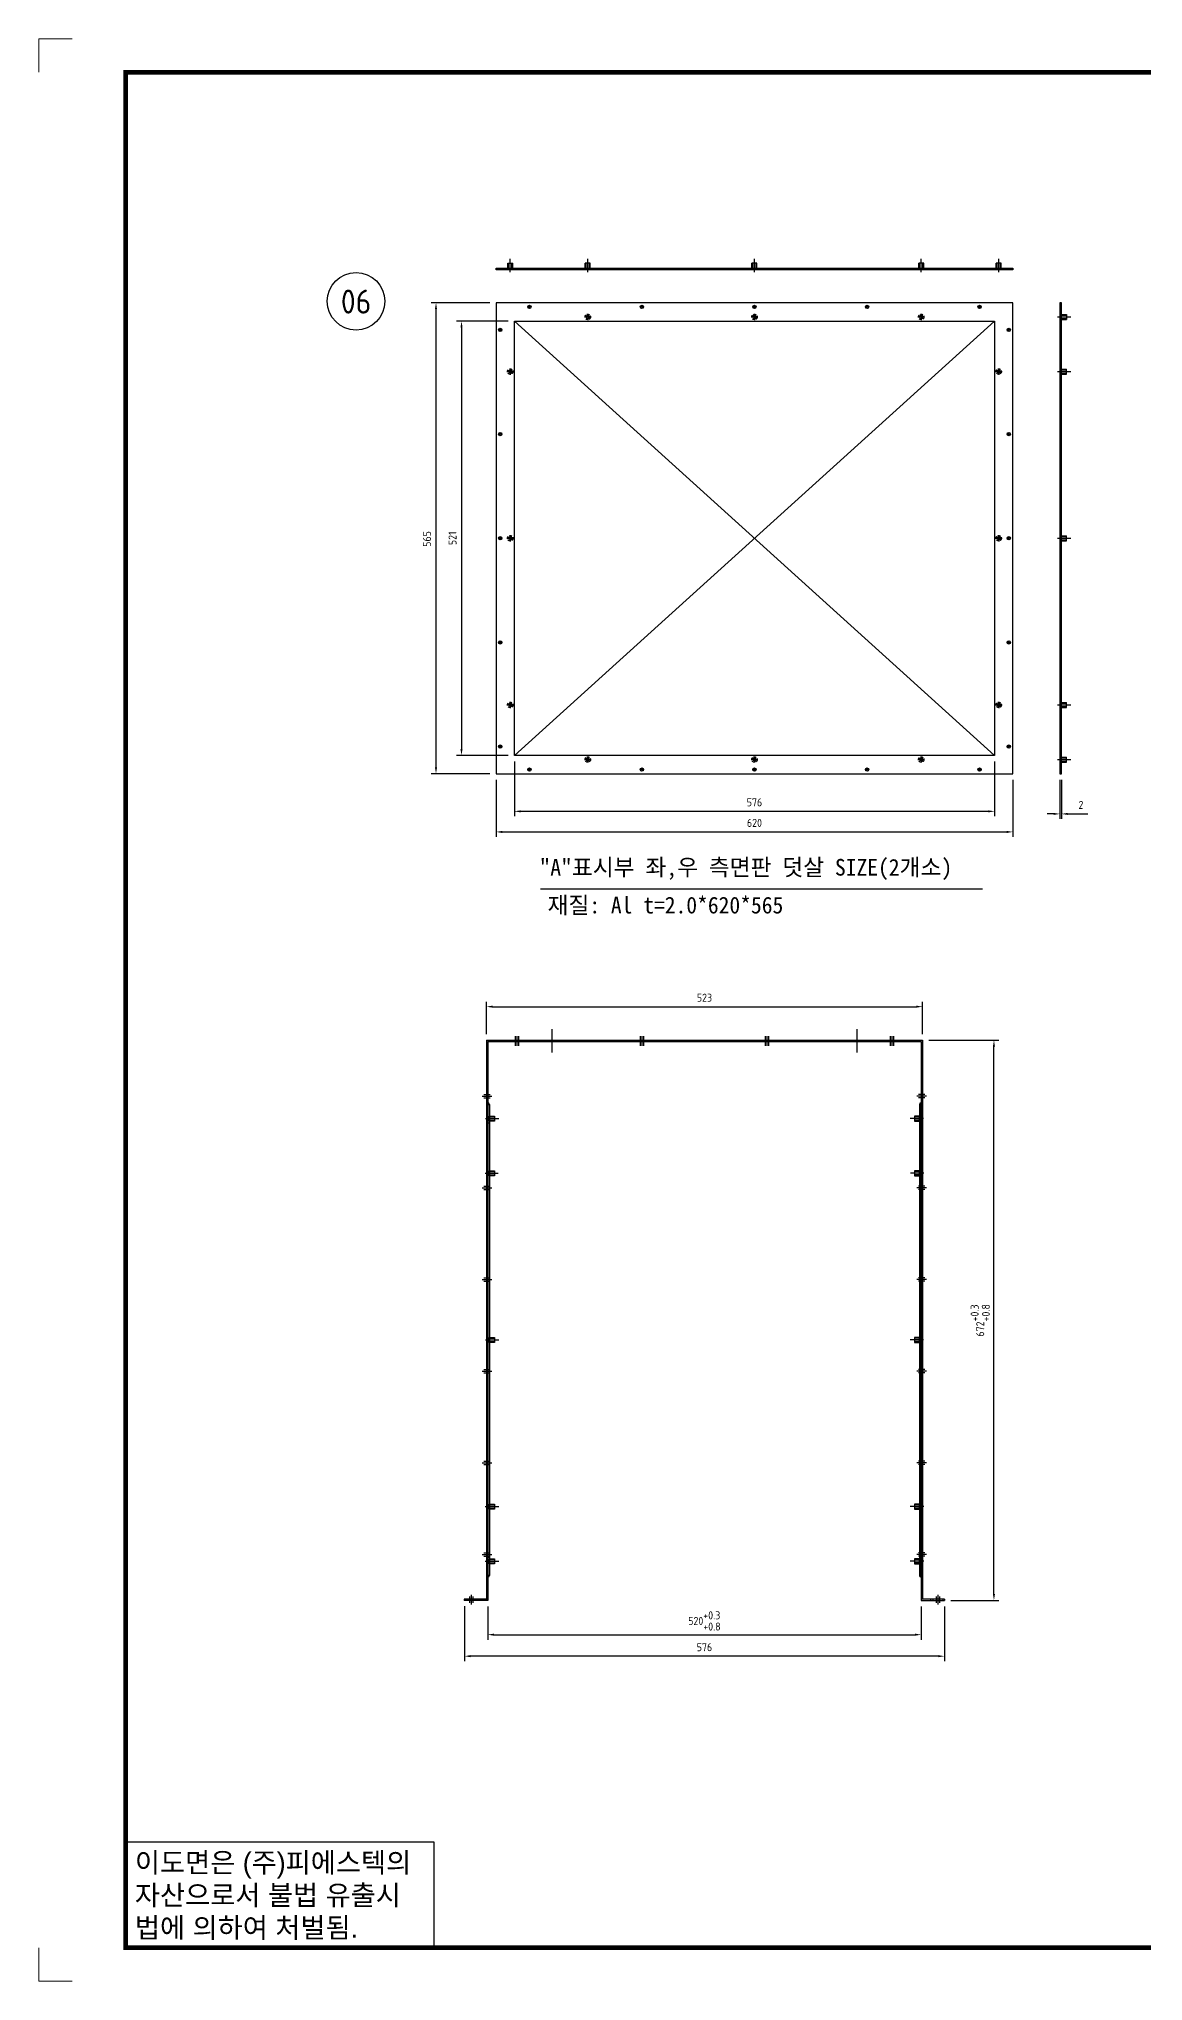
# Model space of a CAD drawing. Header units: millimetres. Extents: x 282 to 14566, y -4134 to 5341.
# Drawn here: x 1923 to 3248, y -4134 to -1803 of the extents above; entities that cross this region are included whole.
import ezdxf
from ezdxf.enums import TextEntityAlignment as Align

# ---------------------------------------------------------------- set-up
doc = ezdxf.new("R2010")
doc.units = ezdxf.units.MM
for name, pattern in [('CENTER', [50.8, 31.75, -6.35, 6.35, -6.35]), ('HIDDEN', [9.525, 6.35, -3.175]), ('HIDDEN2', [4.7625, 3.175, -1.5875]), ('HIDDENX2', [19.05, 12.7, -6.35])]:
    doc.linetypes.add(name, pattern=pattern)
doc.layers.add('FORMAT-1', color=7, linetype='Continuous')
doc.styles.add('h1', font='')
doc.styles.add('HAN', font='')
doc.styles.get("Standard").update_dxf_attribs({"font": 'ISOCP.SHX', "bigfont": 'WHGTXT.SHX'})
doc.styles.get('h1').set_extended_font_data('New Gulim')
doc.styles.get('HAN').set_extended_font_data('GulimChe')
doc.dimstyles.new('PS-3', dxfattribs={"dimscale": 3, "dimtxt": 3.2, "dimasz": 2.5, "dimexe": 2, "dimexo": 2.5, "dimgap": 2, "dimtad": 1, "dimtoh": 1, "dimrnd": 0.05, "dimzin": 12, "dimdsep": 46, "dimtxsty": 'Standard', "dimcen": 0, "dimclrt": 2, "dimazin": 3, "dimtfac": 1, "dimtofl": 0, "dimtmove": 0, "dimatfit": 3, "dimfxl": 0, "dimtolj": 1, "dimtzin": 0, "dimarcsym": 0})

# ---------------------------------------------------------------- blocks, each defined once
blk = doc.blocks.new('t3')
for p, q in [((0, 15.88), (46.25, 15.88)), ((0, 15.88), (0, 0)), ((46.25, 15.88), (46.25, 0)), ((0, 0), (46.25, 0))]:
    blk.add_line(p, q)
at = {"color": 1, "style": 'h1'}
for s, p in [('이도면은 (주)피에스텍의', (1.4, 11.29)), ('자산으로서 불법 유출시', (1.4, 6.41)), ('법에 의하여 처벌됨.', (1.4, 1.52))]:
    blk.add_text(s, height=3, dxfattribs=at).set_placement(p)
blk = doc.blocks.new('format-3')
at = {"color": 3, "lineweight": 9}
for p, q in [((0, 286.3), (0, 291.3)), ((5, 291.3), (0, 291.3)), ((0, 5), (0, 0)), ((5, 0), (0, 0))]:
    blk.add_line(p, q, dxfattribs=at)
at = {"layer": 'FORMAT-1', "const_width": 0.7}
blk.add_lwpolyline([(13, 5), (13, 286.3), (414.5, 286.3), (414.5, 5)], close=True, dxfattribs=at)
blk.add_blockref('t3', (13, 5))
at = {"style": 'HAN'}
for tag, height, p in [('MODEL-NAME', 3, (386.1, 31.53)), ('SCALE', 2.7, (320.81, 26.29)), ('PART-NAME', 3, (386.1, 26.29)), ('DRA-BY', 3, (260.72, 19.44)), ('CH-BY', 3, (277.21, 19.44)), ('APP-BY', 3, (293.7, 19.44)), ('PART-NO', 3, (386.1, 21.01)), ('CH-DATE', 2.5, (277.21, 7.47)), ('관련업체', 3, (333.52, 9.26)), ('DRA-DATE', 2.5, (260.72, 7.47)), ('APP-DATE', 2.5, (293.7, 7.47))]:
    blk.add_attdef(tag, text='', height=height, dxfattribs=at).set_placement(p, align=Align.MIDDLE_CENTER)
blk = doc.blocks.new('*D1493')
at = {"color": 0, "lineweight": -2}
for p, q in [((2471.3, -2692.5), (2471.3, -2760.8)), ((3091.3, -2692.5), (3091.3, -2760.8)), ((2478.8, -2754.8), (3083.8, -2754.8))]:
    blk.add_line(p, q, dxfattribs=at)
at = {"color": 0}
for points in [[(2478.8, -2753.6), (2478.8, -2756.1), (2471.3, -2754.8)], [(3083.8, -2753.6), (3083.8, -2756.1), (3091.3, -2754.8)]]:
    blk.add_solid(points, dxfattribs=at)
at = {"layer": 'DEFPOINTS', "color": 0}
for p in [(2471.3, -2685), (3091.3, -2685), (3091.3, -2754.8)]:
    blk.add_point(p, dxfattribs=at)
at = {"color": 2, "insert": (2781.3, -2744), "char_height": 9.6, "attachment_point": 5}
blk.add_mtext('\\A1;620', dxfattribs=at)
blk = doc.blocks.new('*D1494')
at = {"color": 0, "lineweight": -2}
for p, q in [((2463.8, -2120), (2393.3, -2120)), ((2399.3, -2677.5), (2399.3, -2127.5)), ((2463.8, -2685), (2393.3, -2685))]:
    blk.add_line(p, q, dxfattribs=at)
at = {"color": 0}
for points in [[(2398, -2127.5), (2400.5, -2127.5), (2399.3, -2120)], [(2398, -2677.5), (2400.5, -2677.5), (2399.3, -2685)]]:
    blk.add_solid(points, dxfattribs=at)
at = {"layer": 'DEFPOINTS', "color": 0}
for p in [(2399.3, -2120), (2471.3, -2120), (2471.3, -2685)]:
    blk.add_point(p, dxfattribs=at)
at = {"color": 2, "insert": (2388.5, -2403.3), "char_height": 9.6, "attachment_point": 5, "rotation": 90}
blk.add_mtext('\\A1;565', dxfattribs=at)
blk = doc.blocks.new('*D1495')
at = {"color": 0, "lineweight": -2}
for p, q in [((2493.3, -2670.5), (2493.3, -2736.1)), ((3069.3, -2670.5), (3069.3, -2736.1)), ((2500.8, -2730.1), (3061.8, -2730.1))]:
    blk.add_line(p, q, dxfattribs=at)
at = {"color": 0}
for points in [[(2500.8, -2728.9), (2500.8, -2731.4), (2493.3, -2730.1)], [(3061.8, -2728.9), (3061.8, -2731.4), (3069.3, -2730.1)]]:
    blk.add_solid(points, dxfattribs=at)
at = {"layer": 'DEFPOINTS', "color": 0}
for p in [(2493.3, -2663), (3069.3, -2663), (3069.3, -2730.1)]:
    blk.add_point(p, dxfattribs=at)
at = {"color": 2, "insert": (2781.3, -2719.3), "char_height": 9.6, "attachment_point": 5}
blk.add_mtext('\\A1;576', dxfattribs=at)
blk = doc.blocks.new('*D1496')
at = {"color": 0, "lineweight": -2}
for p, q in [((2485.8, -2142), (2423.9, -2142)), ((2429.9, -2149.5), (2429.9, -2655.5)), ((2485.8, -2663), (2423.9, -2663))]:
    blk.add_line(p, q, dxfattribs=at)
at = {"color": 0}
for points in [[(2428.6, -2149.5), (2431.1, -2149.5), (2429.9, -2142)], [(2428.6, -2655.5), (2431.1, -2655.5), (2429.9, -2663)]]:
    blk.add_solid(points, dxfattribs=at)
at = {"layer": 'DEFPOINTS', "color": 0}
for p in [(2493.3, -2142), (2429.9, -2663), (2493.3, -2663)]:
    blk.add_point(p, dxfattribs=at)
at = {"color": 2, "insert": (2419.1, -2402.5), "char_height": 9.6, "attachment_point": 5, "rotation": 90}
blk.add_mtext('\\A1;521', dxfattribs=at)
blk = doc.blocks.new('*D1497')
at = {"color": 0, "lineweight": -2}
for p, q in [((2433.3, -3683.8), (2433.3, -3749.8)), ((3009.3, -3684.3), (3009.3, -3749.8)), ((3001.8, -3743.8), (2440.8, -3743.8))]:
    blk.add_line(p, q, dxfattribs=at)
at = {"color": 0}
for points in [[(2440.8, -3742.5), (2440.8, -3745), (2433.3, -3743.8)], [(3001.8, -3742.5), (3001.8, -3745), (3009.3, -3743.8)]]:
    blk.add_solid(points, dxfattribs=at)
at = {"layer": 'DEFPOINTS', "color": 0}
for p in [(2433.3, -3676.3), (3009.3, -3676.8), (2433.3, -3743.8)]:
    blk.add_point(p, dxfattribs=at)
at = {"color": 2, "insert": (2721.3, -3733), "char_height": 9.6, "attachment_point": 5}
blk.add_mtext('\\A1;576', dxfattribs=at)
blk = doc.blocks.new('*D1498')
at = {"color": 0, "lineweight": -2}
for p, q in [((2461.3, -3684.3), (2461.3, -3724)), ((2981.3, -3684.3), (2981.3, -3724)), ((2468.8, -3718), (2973.8, -3718))]:
    blk.add_line(p, q, dxfattribs=at)
at = {"color": 0}
for points in [[(2468.8, -3716.7), (2468.8, -3719.2), (2461.3, -3718)], [(2973.8, -3716.7), (2973.8, -3719.2), (2981.3, -3718)]]:
    blk.add_solid(points, dxfattribs=at)
at = {"layer": 'DEFPOINTS', "color": 0}
for p in [(2461.3, -3676.8), (2981.3, -3676.8), (2981.3, -3718)]:
    blk.add_point(p, dxfattribs=at)
at = {"color": 2, "insert": (2721.3, -3701.5), "char_height": 9.6, "attachment_point": 5}
blk.add_mtext('\\A1;520\\S+0.3^ +0.8;', dxfattribs=at)
blk = doc.blocks.new('*D1499')
at = {"color": 0, "lineweight": -2}
for p, q in [((2990.3, -3004.8), (3074.6, -3004.8)), ((3068.6, -3669.3), (3068.6, -3012.3)), ((3016.8, -3676.8), (3074.6, -3676.8))]:
    blk.add_line(p, q, dxfattribs=at)
at = {"color": 0}
for points in [[(3067.3, -3012.3), (3069.8, -3012.3), (3068.6, -3004.8)], [(3067.3, -3669.3), (3069.8, -3669.3), (3068.6, -3676.8)]]:
    blk.add_solid(points, dxfattribs=at)
at = {"layer": 'DEFPOINTS', "color": 0}
for p in [(2982.8, -3004.8), (3068.6, -3004.8), (3009.3, -3676.8)]:
    blk.add_point(p, dxfattribs=at)
at = {"color": 2, "insert": (3052.1, -3340.8), "char_height": 9.6, "attachment_point": 5, "rotation": 90}
blk.add_mtext('\\A1;672\\S+0.3^ +0.8;', dxfattribs=at)
blk = doc.blocks.new('*D1500')
at = {"color": 0, "lineweight": -2}
for p, q in [((2459.8, -2997.3), (2459.8, -2958.5)), ((2982.8, -2997.3), (2982.8, -2958.5)), ((2467.3, -2964.5), (2975.3, -2964.5))]:
    blk.add_line(p, q, dxfattribs=at)
at = {"color": 0}
for points in [[(2467.3, -2963.2), (2467.3, -2965.7), (2459.8, -2964.5)], [(2975.3, -2963.2), (2975.3, -2965.7), (2982.8, -2964.5)]]:
    blk.add_solid(points, dxfattribs=at)
at = {"layer": 'DEFPOINTS', "color": 0}
for p in [(2982.8, -2964.5), (2459.8, -3004.8), (2982.8, -3004.8)]:
    blk.add_point(p, dxfattribs=at)
at = {"color": 2, "insert": (2721.3, -2953.7), "char_height": 9.6, "attachment_point": 5}
blk.add_mtext('\\A1;523', dxfattribs=at)
blk = doc.blocks.new('*D1510')
at = {"color": 0, "lineweight": -2}
for p, q in [((3147.6, -2692.5), (3147.6, -2739.2)), ((3149.6, -2692.5), (3149.6, -2739.2)), ((3140.1, -2733.2), (3132.6, -2733.2)), ((3157.1, -2733.2), (3181.2, -2733.2))]:
    blk.add_line(p, q, dxfattribs=at)
at = {"color": 0}
for points in [[(3140.1, -2732), (3140.1, -2734.5), (3147.6, -2733.2)], [(3157.1, -2732), (3157.1, -2734.5), (3149.6, -2733.2)]]:
    blk.add_solid(points, dxfattribs=at)
at = {"layer": 'DEFPOINTS', "color": 0}
for p in [(3147.6, -2685), (3149.6, -2685), (3149.6, -2733.2)]:
    blk.add_point(p, dxfattribs=at)
at = {"color": 2, "insert": (3172.9, -2722.4), "char_height": 9.6, "attachment_point": 5}
blk.add_mtext('\\A1;2', dxfattribs=at)
blk = doc.blocks.new('A$C1A2F0240')
at = {"color": 1, "linetype": 'CENTER'}
for p, q in [((-2.7, 548), (13.2, 548)), ((-3.2, 482.5), (12.7, 482.5)), ((-2.7, 282.5), (13.2, 282.5)), ((-3.2, 82.5), (13.2, 82.5))]:
    blk.add_line(p, q, dxfattribs=at)
at = {"color": 2, "linetype": 'HIDDEN'}
for p, q in [((0, 543), (2, 543)), ((0, 22), (2, 22))]:
    blk.add_line(p, q, dxfattribs=at)
for p, q in [((2, 550), (8, 550)), ((2, 548), (8, 548)), ((2, 546), (8, 546)), ((2, 484.5), (8, 484.5)), ((2, 482.5), (8, 482.5)), ((2, 480.5), (8, 480.5)), ((2, 284.5), (8, 284.5)), ((2, 282.5), (8, 282.5)), ((2, 280.5), (8, 280.5)), ((2, 84.5), (8, 84.5)), ((2, 82.5), (8, 82.5)), ((2, 80.5), (8, 80.5)), ((2, 19), (8, 19)), ((2, 17), (8, 17)), ((2, 15), (8, 15))]:
    blk.add_line(p, q)
at = {"color": 1, "linetype": 'CENTER', "ltscale": 3}
blk.add_line((-3.2, 17), (13.2, 17), dxfattribs=at)
at = {"color": 3}
blk.add_lwpolyline([(0, 565), (2, 565), (2, 0), (0, 0)], close=True, dxfattribs=at)
for points in [[(2, 551), (8, 551), (8, 545), (2, 545)], [(2, 485.5), (8, 485.5), (8, 479.5), (2, 479.5)], [(2, 285.5), (8, 285.5), (8, 279.5), (2, 279.5)], [(2, 85.5), (8, 85.5), (8, 79.5), (2, 79.5)], [(2, 20), (8, 20), (8, 14), (2, 14)]]:
    blk.add_lwpolyline(points, close=True)
blk = doc.blocks.new('A$C63215B74')
h = blk.add_hatch(color=256)
h.dxf.hatch_style = 1
h.paths.add_polyline_path([(-548, 597, -0.414214), (-546, 595), (-548, 595)])
h = blk.add_hatch(color=256)
h.dxf.hatch_style = 1
h.paths.add_polyline_path([(-28, 597, 0.414214), (-30, 595), (-28, 595)])
h = blk.add_hatch(color=256)
h.dxf.hatch_style = 1
h.paths.add_polyline_path([(-548, 28, 0.414214), (-546, 30), (-548, 30)])
h = blk.add_hatch(color=256)
h.dxf.hatch_style = 1
h.paths.add_polyline_path([(-28, 28, -0.414214), (-30, 30), (-28, 30)])
at = {"color": 1, "linetype": 'CENTER'}
for p, q in [((-515, 677), (-515, 665.5)), ((-513, 677), (-513, 665.5)), ((-511, 677), (-511, 665.5)), ((-471, 685.2), (-471, 657.3)), ((-365, 677), (-365, 665.5)), ((-363, 677), (-363, 665.5)), ((-361, 677), (-361, 665.5)), ((-215, 677), (-215, 665.5)), ((-213, 677), (-213, 665.5)), ((-211, 677), (-211, 665.5)), ((-105, 685.2), (-105, 657.3)), ((-65, 677), (-65, 665.5)), ((-63, 677), (-63, 665.5)), ((-61, 677), (-61, 665.5)), ((-552.5, 607), (-545, 607)), ((-23.5, 607), (-31, 607)), ((-554.5, 605), (-543, 605)), ((-552.5, 603), (-545, 603)), ((-21.5, 605), (-33, 605)), ((-23.5, 603), (-31, 603)), ((-554.5, 495), (-543, 495)), ((-552.5, 497), (-545, 497)), ((-552.5, 493), (-545, 493)), ((-21.5, 495), (-33, 495)), ((-23.5, 497), (-31, 497)), ((-23.5, 493), (-31, 493)), ((-554.5, 385), (-543, 385)), ((-552.5, 387), (-545, 387)), ((-552.5, 383), (-545, 383)), ((-21.5, 385), (-33, 385)), ((-23.5, 387), (-31, 387)), ((-23.5, 383), (-31, 383)), ((-554.5, 275), (-543, 275)), ((-552.5, 277), (-545, 277)), ((-552.5, 273), (-545, 273)), ((-21.5, 275), (-33, 275)), ((-23.5, 277), (-31, 277)), ((-23.5, 273), (-31, 273)), ((-554.5, 165), (-543, 165)), ((-552.5, 167), (-545, 167)), ((-21.5, 165), (-33, 165)), ((-23.5, 167), (-31, 167)), ((-552.5, 163), (-545, 163)), ((-23.5, 163), (-31, 163)), ((-554.5, 55), (-543, 55)), ((-552.5, 57), (-545, 57)), ((-552.5, 53), (-545, 53)), ((-21.5, 55), (-33, 55)), ((-23.5, 57), (-31, 57)), ((-23.5, 53), (-31, 53)), ((-570, 4.5), (-570, -3)), ((-568, 6.5), (-568, -5)), ((-566, 4.5), (-566, -3)), ((-10, 4.5), (-10, -3)), ((-8, 6.5), (-8, -5)), ((-6, 4.5), (-6, -3))]:
    blk.add_line(p, q, dxfattribs=at)
at = {"color": 3}
for p, q in [((-549.5, 672), (-26.5, 672)), ((-549.5, 672), (-549.5, 1.5)), ((-548, 670.5), (-28, 670.5)), ((-548, 670.5), (-548, 0)), ((-28, 670.5), (-28, 0)), ((-26.5, 672), (-26.5, 1.5)), ((-576, 1.5), (-576, 0)), ((-548, 1.5), (-576, 1.5)), ((-548, 0), (-576, 0)), ((0, 1.5), (-28, 1.5)), ((-28, 0), (0, 0)), ((0, 1.5), (0, 0))]:
    blk.add_line(p, q, dxfattribs=at)
at = {"color": 2, "linetype": 'HIDDENX2'}
for p, q in [((-519, 672), (-519, 670.5)), ((-507, 672), (-507, 670.5)), ((-479, 672), (-479, 670.5)), ((-463, 672), (-463, 670.5)), ((-369, 672), (-369, 670.5)), ((-357, 672), (-357, 670.5)), ((-219, 672), (-219, 670.5)), ((-207, 672), (-207, 670.5)), ((-113, 672), (-113, 670.5)), ((-97, 672), (-97, 670.5)), ((-69, 672), (-69, 670.5)), ((-57, 672), (-57, 670.5))]:
    blk.add_line(p, q, dxfattribs=at)
at = {"color": 2, "linetype": 'HIDDEN'}
for p, q in [((-548, 611), (-549.5, 611)), ((-28, 611), (-26.5, 611)), ((-548, 599), (-549.5, 599)), ((-549.5, 585), (-548, 585)), ((-28, 599), (-26.5, 599)), ((-26.5, 585), (-28, 585)), ((-548, 501), (-549.5, 501)), ((-28, 501), (-26.5, 501)), ((-548, 489), (-549.5, 489)), ((-28, 489), (-26.5, 489)), ((-548, 391), (-549.5, 391)), ((-548, 379), (-549.5, 379)), ((-28, 391), (-26.5, 391)), ((-28, 379), (-26.5, 379)), ((-548, 281), (-549.5, 281)), ((-28, 281), (-26.5, 281)), ((-548, 269), (-549.5, 269)), ((-28, 269), (-26.5, 269)), ((-548, 171), (-549.5, 171)), ((-28, 171), (-26.5, 171)), ((-548, 159), (-549.5, 159)), ((-28, 159), (-26.5, 159)), ((-548, 61), (-549.5, 61)), ((-548, 49), (-549.5, 49)), ((-28, 61), (-26.5, 61)), ((-28, 49), (-26.5, 49)), ((-549.5, 40), (-548, 40)), ((-26.5, 40), (-28, 40)), ((-574, 1.5), (-574, 0)), ((-562, 1.5), (-562, 0)), ((-14, 1.5), (-14, 0)), ((-2, 1.5), (-2, 0))]:
    blk.add_line(p, q, dxfattribs=at)
at = {"color": 6, "linetype": 'HIDDEN'}
for p, q in [((-559, 1.5), (-559, 0)), ((-17, 1.5), (-17, 0))]:
    blk.add_line(p, q, dxfattribs=at)
for centre, start, end in [((-548, 595), 0, 90), ((-28, 595), 90, 180), ((-548, 30), 270, 0), ((-28, 30), 180, 270)]:
    blk.add_arc(centre, 2, start, end)
blk.add_blockref('A$C1A2F0240', (-548, 30))
at = {"xscale": -1}
blk.add_blockref('A$C1A2F0240', (-28, 30), dxfattribs=at)

msp = doc.modelspace()

# ---------------------------------------------------------------- linework, layer by layer
for p, q in [((2485.313, -2072.334), (2491.313, -2072.334)), ((2485.313, -2078.334), (2485.313, -2072.334)), ((2486.313, -2078.334), (2486.313, -2072.334)), ((2490.313, -2078.334), (2490.313, -2072.334)), ((2491.313, -2078.334), (2491.313, -2072.334)), ((2578.313, -2078.334), (2578.313, -2072.334)), ((2584.313, -2072.334), (2578.313, -2072.334)), ((2579.313, -2078.334), (2579.313, -2072.334)), ((2583.313, -2078.334), (2583.313, -2072.334)), ((2584.313, -2078.334), (2584.313, -2072.334)), ((2778.313, -2078.334), (2778.313, -2072.334)), ((2784.313, -2072.334), (2778.313, -2072.334)), ((2779.313, -2078.334), (2779.313, -2072.334)), ((2783.313, -2078.334), (2783.313, -2072.334)), ((2784.313, -2078.334), (2784.313, -2072.334)), ((2978.313, -2078.334), (2978.313, -2072.334)), ((2984.313, -2072.334), (2978.313, -2072.334)), ((2979.313, -2078.334), (2979.313, -2072.334)), ((2983.313, -2078.334), (2983.313, -2072.334)), ((2984.313, -2078.334), (2984.313, -2072.334)), ((3071.313, -2078.334), (3071.313, -2072.334)), ((3077.313, -2072.334), (3071.313, -2072.334)), ((3072.313, -2078.334), (3072.313, -2072.334)), ((3076.313, -2078.334), (3076.313, -2072.334)), ((3077.313, -2078.334), (3077.313, -2072.334)), ((2493.313, -2141.972), (3069.313, -2662.972)), ((3069.313, -2141.972), (2493.313, -2662.972)), ((3149.573, -2133.972), (3155.573, -2133.972)), ((3149.573, -2134.972), (3155.573, -2134.972)), ((3149.573, -2138.972), (3155.573, -2138.972)), ((3149.573, -2139.972), (3155.573, -2139.972)), ((3155.573, -2133.972), (3155.573, -2139.972)), ((3149.573, -2199.472), (3155.573, -2199.472)), ((3149.573, -2200.472), (3155.573, -2200.472)), ((3149.573, -2204.472), (3155.573, -2204.472)), ((3149.573, -2205.472), (3155.573, -2205.472)), ((3155.573, -2205.472), (3155.573, -2199.472)), ((3149.573, -2399.472), (3155.573, -2399.472)), ((3155.573, -2405.472), (3155.573, -2399.472)), ((3149.573, -2400.472), (3155.573, -2400.472)), ((3149.573, -2404.472), (3155.573, -2404.472)), ((3149.573, -2405.472), (3155.573, -2405.472)), ((3149.573, -2599.472), (3155.573, -2599.472)), ((3149.573, -2600.472), (3155.573, -2600.472)), ((3149.573, -2604.472), (3155.573, -2604.472)), ((3149.573, -2605.472), (3155.573, -2605.472)), ((3155.573, -2605.472), (3155.573, -2599.472)), ((3149.573, -2664.972), (3155.573, -2664.972)), ((3149.573, -2665.972), (3155.573, -2665.972)), ((3149.573, -2669.972), (3155.573, -2669.972)), ((3149.573, -2670.972), (3155.573, -2670.972)), ((3155.573, -2670.972), (3155.573, -2664.972)), ((2524.823, -2822.945), (3054.906, -2822.945))]:
    msp.add_line(p, q)
at = {"color": 1, "linetype": 'CENTER'}
for p, q in [((2488.313, -2083.069), (2488.313, -2067.133)), ((2581.313, -2083.069), (2581.313, -2067.133)), ((2781.313, -2083.069), (2781.313, -2067.133)), ((2981.313, -2083.069), (2981.313, -2067.133)), ((3074.313, -2083.069), (3074.313, -2067.133)), ((2585.063, -2136.972), (2577.563, -2136.972)), ((2581.313, -2133.223), (2581.313, -2140.722)), ((2785.063, -2136.972), (2777.563, -2136.972)), ((2781.313, -2133.223), (2781.313, -2140.722)), ((2985.063, -2136.972), (2977.563, -2136.972)), ((2981.313, -2133.223), (2981.313, -2140.722)), ((3144.837, -2136.972), (3160.774, -2136.972)), ((2492.063, -2202.472), (2484.563, -2202.472)), ((2488.313, -2198.723), (2488.313, -2206.222)), ((3078.063, -2202.472), (3070.563, -2202.472)), ((3074.313, -2198.723), (3074.313, -2206.222)), ((3144.837, -2202.472), (3160.774, -2202.472)), ((2488.313, -2398.723), (2488.313, -2406.222)), ((3074.313, -2398.723), (3074.313, -2406.222)), ((2492.063, -2402.472), (2484.563, -2402.472)), ((3078.063, -2402.472), (3070.563, -2402.472)), ((3144.837, -2402.472), (3160.774, -2402.472)), ((2492.063, -2602.472), (2484.563, -2602.472)), ((2488.313, -2598.723), (2488.313, -2606.222)), ((3078.063, -2602.472), (3070.563, -2602.472)), ((3074.313, -2598.723), (3074.313, -2606.222)), ((3144.837, -2602.472), (3160.774, -2602.472)), ((2585.063, -2667.972), (2577.563, -2667.972)), ((2581.313, -2664.223), (2581.313, -2671.722)), ((2785.063, -2667.972), (2777.563, -2667.972)), ((2781.313, -2664.223), (2781.313, -2671.722)), ((2985.063, -2667.972), (2977.563, -2667.972)), ((2981.313, -2664.223), (2981.313, -2671.722)), ((3144.837, -2667.972), (3160.774, -2667.972))]:
    msp.add_line(p, q, dxfattribs=at)
at = {"color": 2, "linetype": 'HIDDEN'}
for p, q in [((2493.313, -2080.334), (2493.313, -2078.334)), ((3069.313, -2080.334), (3069.313, -2078.334)), ((3147.573, -2141.972), (3149.573, -2141.972)), ((3147.573, -2662.972), (3149.573, -2662.972))]:
    msp.add_line(p, q, dxfattribs=at)
at = {"color": 3}
for points in [[(3091.313, -2078.334), (3091.313, -2080.334), (2471.313, -2080.334), (2471.313, -2078.334)], [(3091.313, -2684.972), (3091.313, -2119.972), (2471.313, -2119.972), (2471.313, -2684.972)], [(3147.573, -2684.972), (3149.573, -2684.972), (3149.573, -2119.972), (3147.573, -2119.972)], [(2493.313, -2141.972), (3069.313, -2141.972), (3069.313, -2662.972), (2493.313, -2662.972)]]:
    msp.add_lwpolyline(points, close=True, dxfattribs=at)
at = {"const_width": 0.5}
for points in [[(2510.563, -2124.972, -1), (2512.063, -2124.972, -1)], [(2645.563, -2124.972, -1), (2647.063, -2124.972, -1)], [(2782.063, -2124.972, 1), (2780.563, -2124.972, 1)], [(2917.063, -2124.972, 1), (2915.563, -2124.972, 1)], [(3052.063, -2124.972, 1), (3050.563, -2124.972, 1)], [(2477.063, -2152.472, 1), (2475.563, -2152.472)], [(3085.563, -2152.472, -1), (3087.063, -2152.472)], [(2477.063, -2277.472, 1), (2475.563, -2277.472)], [(3085.563, -2277.472, -1), (3087.063, -2277.472)], [(2477.063, -2402.472, 1), (2475.563, -2402.472)], [(3085.563, -2402.472, -1), (3087.063, -2402.472)], [(2477.063, -2527.472, 1), (2475.563, -2527.472)], [(3085.563, -2527.472, -1), (3087.063, -2527.472)], [(2477.063, -2652.472, 1), (2475.563, -2652.472)], [(3085.563, -2652.472, -1), (3087.063, -2652.472)], [(2512.063, -2679.972, 1), (2510.563, -2679.972)], [(2647.063, -2679.972, 1), (2645.563, -2679.972)], [(2780.563, -2679.972, -1), (2782.063, -2679.972)], [(2915.563, -2679.972, -1), (2917.063, -2679.972)], [(3050.563, -2679.972, -1), (3052.063, -2679.972)]]:
    msp.add_lwpolyline(points, format="xyb", dxfattribs=at)
at = {"ltscale": 10}
msp.add_circle((2303.342, -2118.143), 34.501, dxfattribs=at)
for centre, radius in [((2511.313, -2124.972), 2), ((2511.313, -2124.972), 1), ((2646.313, -2124.972), 2), ((2646.313, -2124.972), 1), ((2781.313, -2124.972), 2), ((2781.313, -2124.972), 1), ((2916.313, -2124.972), 2), ((2916.313, -2124.972), 1), ((3051.313, -2124.972), 2), ((3051.313, -2124.972), 1), ((2476.313, -2152.472), 2), ((2476.313, -2152.472), 1), ((3086.313, -2152.472), 2), ((3086.313, -2152.472), 1), ((2476.313, -2277.472), 2), ((2476.313, -2277.472), 1), ((3086.313, -2277.472), 2), ((3086.313, -2277.472), 1), ((2476.313, -2402.472), 2), ((2476.313, -2402.472), 1), ((3086.313, -2402.472), 2), ((3086.313, -2402.472), 1), ((2476.313, -2527.472), 2), ((2476.313, -2527.472), 1), ((3086.313, -2527.472), 2), ((3086.313, -2527.472), 1), ((2476.313, -2652.472), 2), ((2476.313, -2652.472), 1), ((3086.313, -2652.472), 2), ((3086.313, -2652.472), 1), ((2511.313, -2679.972), 2), ((2511.313, -2679.972), 1), ((2646.313, -2679.972), 2), ((2646.313, -2679.972), 1), ((2781.313, -2679.972), 2), ((2781.313, -2679.972), 1), ((2916.313, -2679.972), 2), ((2916.313, -2679.972), 1), ((3051.313, -2679.972), 2), ((3051.313, -2679.972), 1)]:
    msp.add_circle(centre, radius)
at = {"color": 2, "linetype": 'HIDDEN2'}
for centre in [(2581.313, -2136.972), (2781.313, -2136.972), (2981.313, -2136.972), (2488.313, -2202.472), (3074.313, -2202.472), (2488.313, -2402.472), (3074.313, -2402.472), (2488.313, -2602.472), (3074.313, -2602.472), (2581.313, -2667.972), (2781.313, -2667.972), (2981.313, -2667.972)]:
    msp.add_circle(centre, 3.25, dxfattribs=at)
at = {"color": 3}
for centre in [(2581.313, -2136.972), (2781.313, -2136.972), (2981.313, -2136.972), (2488.313, -2202.472), (3074.313, -2202.472), (2488.313, -2402.472), (3074.313, -2402.472), (2488.313, -2602.472), (3074.313, -2602.472), (2581.313, -2667.972), (2781.313, -2667.972), (2981.313, -2667.972)]:
    msp.add_circle(centre, 1.75, dxfattribs=at)
for centre in [(2581.313, -2136.972), (2781.313, -2136.972), (2981.313, -2136.972), (2488.313, -2202.472), (3074.313, -2202.472), (2488.313, -2402.472), (3074.313, -2402.472), (2488.313, -2602.472), (3074.313, -2602.472), (2581.313, -2667.972), (2781.313, -2667.972), (2981.313, -2667.972)]:
    msp.add_arc(centre, 2, 255.001223, 194.538616)

# ---------------------------------------------------------------- block references
at = {"xscale": 8, "yscale": 8, "zscale": 8}
msp.add_blockref('format-3', (1922.876, -4133.677), dxfattribs=at)
msp.add_blockref('A$C63215B74', (3009.263, -3676.776))

# ---------------------------------------------------------------- texts
at = {"color": 2, "style": 'HAN'}
for s, p in [('"A"표시부 좌,우 측면판 덧살 SIZE(2개소)', (2523.454, -2807.227)), ('재질: Al t=2.0*620*565', (2533.025, -2852.627))]:
    msp.add_text(s, height=20, dxfattribs=at).set_placement(p)
at = {"color": 2, "ltscale": 10, "insert": (2303.414, -2118.514), "char_height": 28.8, "attachment_point": 5}
msp.add_mtext('\\A1;06', dxfattribs=at)

# ---------------------------------------------------------------- dimensions: what is measured, and where the dimension line sits
dim = msp.add_linear_dim(base=(2399.286, -2119.972), p1=(2471.313, -2684.972), p2=(2471.313, -2119.972), angle=90, dimstyle='PS-3')
dim.commit()
dim.dimension.update_dxf_attribs({"geometry": '*D1494', "text_midpoint": (2399.286, -2403.287), "dimtype": 160})
for base, p1, p2, angle, picture, middle in [((2429.89, -2662.972), (2493.313, -2141.972), (2493.313, -2662.972), 90, '*D1496', (2419.089, -2402.472)), ((2433.263, -3743.793), (3009.263, -3676.776), (2433.263, -3676.276), 180, '*D1497', (2721.263, -3732.993))]:
    dim = msp.add_linear_dim(base=base, p1=p1, p2=p2, angle=angle, dimstyle='PS-3')
    dim.commit()
    dim.dimension.update_dxf_attribs({"geometry": picture, "text_midpoint": middle})
for base, p1, p2, picture, middle in [((3069.313, -2730.136), (2493.313, -2662.972), (3069.313, -2662.972), '*D1495', (2781.313, -2719.336)), ((3149.573, -2733.248), (3147.573, -2684.972), (3149.573, -2684.972), '*D1510', (3172.903, -2722.447)), ((2982.763, -2964.5), (2459.763, -3004.776), (2982.763, -3004.776), '*D1500', (2721.263, -2953.699))]:
    dim = msp.add_linear_dim(base=base, p1=p1, p2=p2, dimstyle='PS-3')
    dim.commit()
    dim.dimension.update_dxf_attribs({"geometry": picture, "text_midpoint": middle})
dim = msp.add_linear_dim(base=(3091.313, -2754.812), p1=(2471.313, -2684.972), p2=(3091.313, -2684.972), dimstyle='PS-3')
dim.commit()
dim.dimension.update_dxf_attribs({"geometry": '*D1493', "text_midpoint": (2781.313, -2754.812), "dimtype": 160})
dim = msp.add_linear_dim(base=(3068.582, -3004.776), p1=(3009.263, -3676.776), p2=(2982.763, -3004.776), angle=90, dimstyle='PS-3', override={"dimtol": 1, "dimtp": 0.3, "dimtm": -0.8, "dimtdec": 1})
dim.commit()
dim.dimension.update_dxf_attribs({"geometry": '*D1499', "text_midpoint": (3052.137, -3340.776)})
dim = msp.add_linear_dim(base=(2981.263, -3717.975), p1=(2461.263, -3676.776), p2=(2981.263, -3676.776), dimstyle='PS-3', override={"dimgap": 2, "dimtol": 1, "dimlim": 0, "dimtp": 0.3, "dimtm": -0.8, "dimtdec": 1})
dim.commit()
dim.dimension.update_dxf_attribs({"geometry": '*D1498', "text_midpoint": (2721.263, -3701.53)})

doc.saveas('drawing.dxf')
